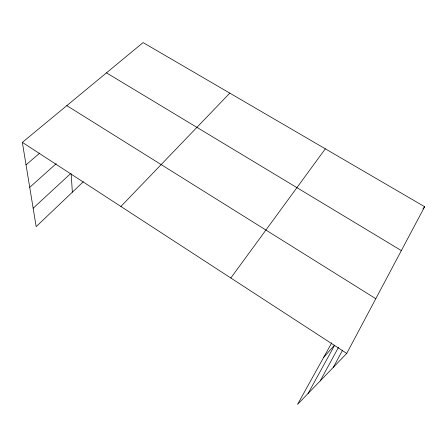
<?xml version="1.0" encoding="UTF-8"?>
<svg xmlns="http://www.w3.org/2000/svg" width="447" height="447" viewBox="0 0 447 447"><rect width="100%" height="100%" fill="white"/><g stroke="black" fill="none" stroke-linecap="round" stroke-linejoin="round"><path stroke-width="0.67" d="M331.747 342.832L297.534 404.418L346.743 353.409L424.65 206.726L143.09 42.582L22.35 142.375L36.168 226.618L83.326 181.745M333.389 367.25L342.631 350.068M320.203 380.917L338.524 347.28M308.089 393.477L334.63 345.268M230.831 278L325.321 148.817M422.923 208.866L424.65 206.726M323.673 357.371L334.512 345.168M120.897 206.486L229.803 93.138M33.151 208.224L70.626 173.598M29.726 187.327L56.238 163.658M26.038 164.859L39.766 153.058M106.475 72.844L401.35 250.594M66.815 105.626L375.793 298.708M22.35 142.375L346.743 353.409M71.179 173.81L72.353 192.182"/></g></svg>
